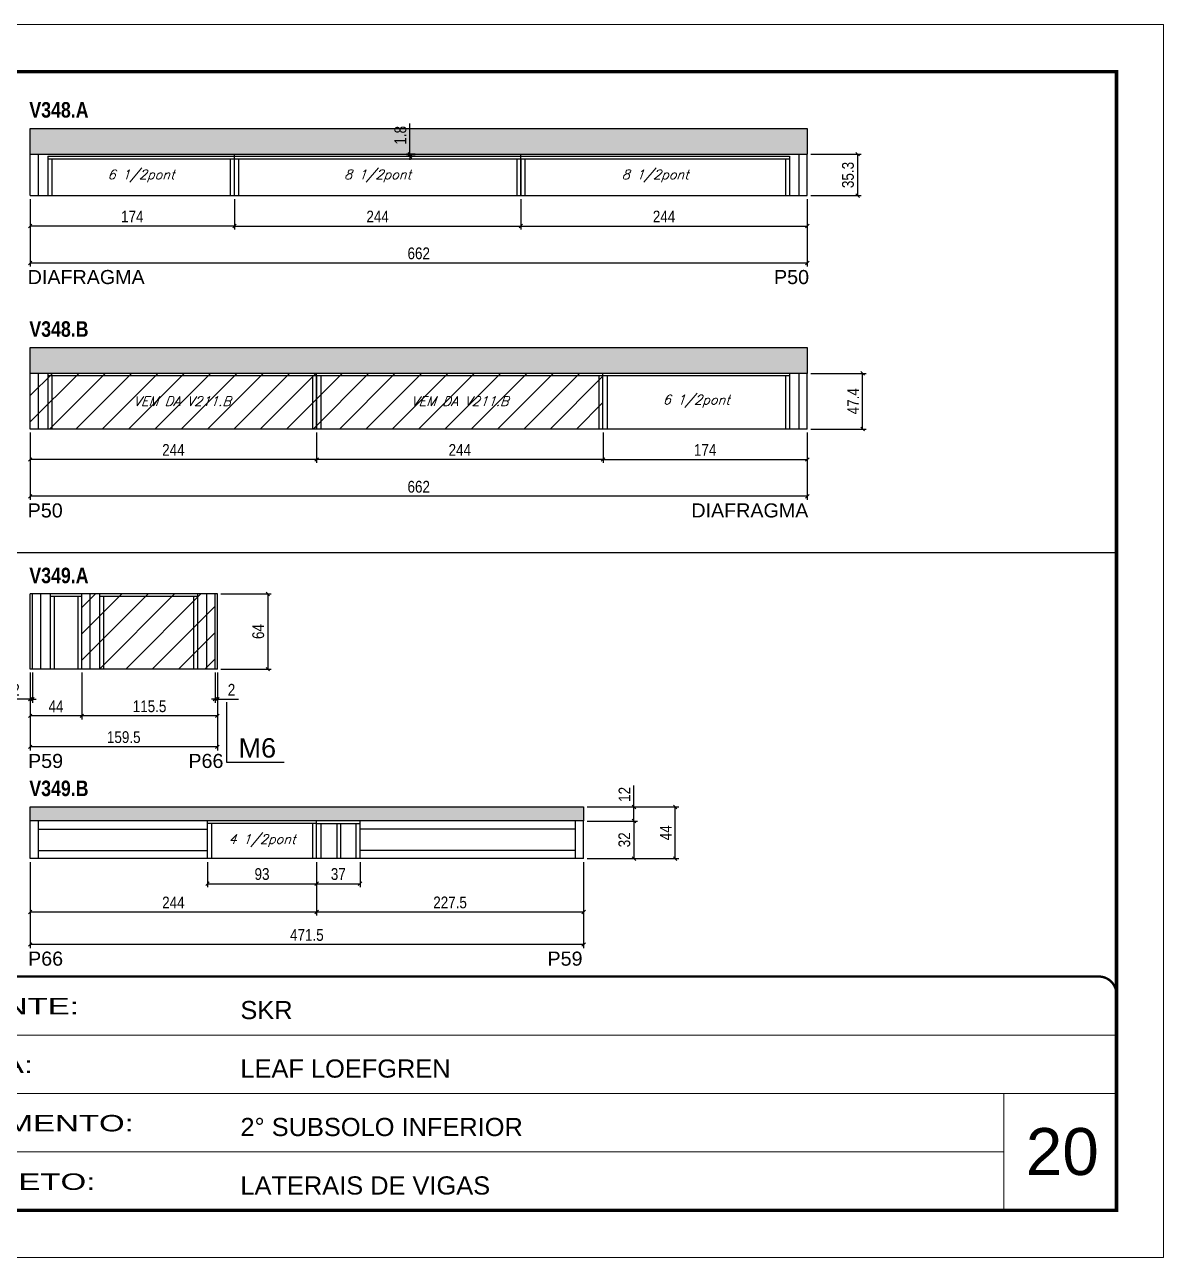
# Model space of a CAD drawing. Extents: x 3309 to 9590, y -2522 to 15424.
# Drawn here: x 8593 to 9563, y 8964 to 10014 of the extents above; entities that cross this region are included whole.
import ezdxf

# ---------------------------------------------------------------- set-up
doc = ezdxf.new("R2010")
doc.units = 0
doc.linetypes.add('CONTINUO', pattern=[0])
doc.linetypes.add('DASHED', pattern=[0.75, 0.5, -0.25])
for name, color, linetype in [('5', 5, 'Continuous'), ('COTA', 241, 'Continuous'), ('NOMENCLATURA', 7, 'Continuous'), ('Painéis', 200, 'Continuous'), ('SARR_2.2x7', 40, 'Continuous'), ('SARR_3.5x7', 81, 'Continuous'), ('texto', 7, 'Continuous')]:
    doc.layers.add(name, color=color, linetype=linetype)
for name, color, linetype, lineweight in [('CARIMBO', 255, 'Continuous', 9), ('Folhas', 255, 'Continuous', 9), ('Hachura', 251, 'Continuous', 9), ('SARRAFO DE PRESSAO', 251, 'DASHED', 9)]:
    doc.layers.add(name, color=color, linetype=linetype, lineweight=lineweight)
doc.styles.add('ARIAL', font='arial.ttf')
doc.styles.add('COTA TECNICA', font='techl___.ttf', dxfattribs={"height": 10})
doc.styles.add('Romans', font='romans.shx')
doc.styles.get("Standard").update_dxf_attribs({"font": 'arial.ttf'})
doc.styles.add('TECNICA', font='techb___.ttf', dxfattribs={"height": 10})
doc.styles.add('Tecnologia', font='')
doc.styles.get('Tecnologia').set_extended_font_data('Forgotten Futurist')
doc.dimstyles.new('PAINEL', dxfattribs={"dimtxt": 10, "dimasz": 3, "dimexe": 3, "dimexo": 3, "dimgap": 3, "dimtad": 1, "dimdec": 1, "dimzin": 12, "dimdsep": 46, "dimtxsty": 'COTA TECNICA', "dimblk1": 'OBLIQUE', "dimblk2": 'OBLIQUE', "dimsah": 1, "dimcen": 0.9, "dimclrd": 4, "dimclre": 4, "dimclrt": 240, "dimadec": 1, "dimazin": 3, "dimtfac": 1, "dimtdec": 1, "dimtmove": 0, "dimatfit": 3, "dimfxl": 1, "dimtolj": 1, "dimtzin": 12, "dimarcsym": 0})

# ---------------------------------------------------------------- blocks, each defined once
blk = doc.blocks.new('9999999999')
at = {"color": 30, "linetype": 'CONTINUO'}
for p, q in [((98564.6, 34379.6), (99584, 34379.6)), ((98564.6, 34329.8), (99488, 34329.8)), ((99584, 34329.8), (99488, 34329.8)), ((99488, 34329.8), (99488, 34230.2)), ((98564.6, 34280), (99488, 34280))]:
    blk.add_line(p, q, dxfattribs=at)
at = {"color": 30, "linetype": 'CONTINUO', "const_width": 2}
blk.add_lwpolyline([(99584, 34230.2), (99584, 34414.4, 0.414214), (99569, 34429.4), (98229, 34429.4, 0.414214), (98214, 34414.4), (98214, 34245.2, 0.414214), (98229, 34230.2), (99584, 34230.2)], format="xyb", dxfattribs=at)
at = {"layer": 'Folhas'}
blk.add_lwpolyline([(98139, 34190.2), (99624, 34190.2), (99624, 35240.2), (98139, 35240.2)], close=True, dxfattribs=at)
at = {"layer": 'Folhas', "color": 30, "const_width": 3}
blk.add_lwpolyline([(98214, 34230.2), (99584, 34230.2), (99584, 35200.2), (98214, 35200.2)], close=True, dxfattribs=at)
at = {"color": 7, "linetype": 'Continuous', "ltscale": 5, "style": 'ARIAL'}
for s, height, p in [('SKR', 15.48, (98837.7, 34393.1)), ('LEAF LOEFGREN', 15.483, (98837.7, 34343.3)), ('2° SUBSOLO INFERIOR', 15.483, (98837.7, 34293.5)), ('LATERAIS DE VIGAS', 15.483, (98837.7, 34243.7))]:
    blk.add_text(s, height=height, dxfattribs=at).set_placement(p)
at = {"layer": 'Folhas', "color": 7, "style": 'Tecnologia', "width": 1.5}
for s, p in [('CLIENTE:', (98573.7, 34397.2)), ('OBRA:', (98573.7, 34347.3)), ('PAVIMENTO:', (98573.7, 34297.5)), ('PROJETO:', (98573.7, 34247.7))]:
    blk.add_text(s, height=14, dxfattribs=at).set_placement(p)
blk = doc.blocks.new('_Oblique')
at = {"color": 0, "linetype": 'ByBlock', "lineweight": -2}
blk.add_line((-0.5, -0.5), (0.5, 0.5), dxfattribs=at)
blk = doc.blocks.new('*D1606')
at = {"layer": 'COTA', "color": 4, "linetype": 'ByBlock', "lineweight": -2, "transparency": 16777216}
for p, q in [((8771.5, 9864.9), (8771.5, 9839)), ((9015.5, 9864.9), (9015.5, 9839)), ((8771.5, 9842), (9015.5, 9842))]:
    blk.add_line(p, q, dxfattribs=at)
at = {"layer": 'Defpoints', "color": 0, "linetype": 'ByBlock', "transparency": 16777216}
for p in [(8771.5, 9867.9), (9015.5, 9867.9), (9015.5, 9842)]:
    blk.add_point(p, dxfattribs=at)
at = {"layer": 'COTA', "color": 4, "linetype": 'ByBlock', "lineweight": -2, "transparency": 16777216, "xscale": 3, "yscale": 3, "zscale": 3, "rotation": 180}
blk.add_blockref('_Oblique', (8771.5, 9842), dxfattribs=at)
at = {"layer": 'COTA', "color": 4, "linetype": 'ByBlock', "lineweight": -2, "transparency": 16777216, "xscale": 3, "yscale": 3, "zscale": 3}
blk.add_blockref('_Oblique', (9015.5, 9842), dxfattribs=at)
at = {"layer": 'COTA', "color": 240, "linetype": 'ByBlock', "transparency": 16777216, "insert": (8893.5, 9850.1), "char_height": 10, "attachment_point": 5, "style": 'COTA TECNICA'}
blk.add_mtext('\\A1;244', dxfattribs=at)
blk = doc.blocks.new('*D1607')
at = {"layer": 'COTA', "color": 4, "linetype": 'ByBlock', "lineweight": -2, "transparency": 16777216}
for p, q in [((9015.5, 9864.9), (9015.5, 9839)), ((9259.5, 9864.9), (9259.5, 9839)), ((9015.5, 9842), (9259.5, 9842))]:
    blk.add_line(p, q, dxfattribs=at)
at = {"layer": 'Defpoints', "color": 0, "linetype": 'ByBlock', "transparency": 16777216}
for p in [(9015.5, 9867.9), (9259.5, 9867.9), (9259.5, 9842)]:
    blk.add_point(p, dxfattribs=at)
at = {"layer": 'COTA', "color": 4, "linetype": 'ByBlock', "lineweight": -2, "transparency": 16777216, "xscale": 3, "yscale": 3, "zscale": 3, "rotation": 180}
blk.add_blockref('_Oblique', (9015.5, 9842), dxfattribs=at)
at = {"layer": 'COTA', "color": 4, "linetype": 'ByBlock', "lineweight": -2, "transparency": 16777216, "xscale": 3, "yscale": 3, "zscale": 3}
blk.add_blockref('_Oblique', (9259.5, 9842), dxfattribs=at)
at = {"layer": 'COTA', "color": 240, "linetype": 'ByBlock', "transparency": 16777216, "insert": (9137.5, 9850.1), "char_height": 10, "attachment_point": 5, "style": 'COTA TECNICA'}
blk.add_mtext('\\A1;244', dxfattribs=at)
blk = doc.blocks.new('*D1608')
at = {"layer": 'COTA', "color": 4, "lineweight": -2, "transparency": 16777216}
for p, q in [((8597.5, 9864.9), (8597.5, 9839)), ((8771.5, 9864.9), (8771.5, 9839)), ((8771.5, 9842), (8597.5, 9842))]:
    blk.add_line(p, q, dxfattribs=at)
at = {"layer": 'Defpoints', "color": 0, "transparency": 16777216}
for p in [(8597.5, 9867.9), (8771.5, 9867.9), (8597.5, 9842)]:
    blk.add_point(p, dxfattribs=at)
at = {"layer": 'COTA', "color": 4, "lineweight": -2, "transparency": 16777216, "xscale": 3, "yscale": 3, "zscale": 3, "rotation": 180}
blk.add_blockref('_Oblique', (8597.5, 9842), dxfattribs=at)
at = {"layer": 'COTA', "color": 4, "lineweight": -2, "transparency": 16777216, "xscale": 3, "yscale": 3, "zscale": 3}
blk.add_blockref('_Oblique', (8771.5, 9842), dxfattribs=at)
at = {"layer": 'COTA', "color": 240, "transparency": 16777216, "insert": (8684.5, 9850.1), "char_height": 10, "attachment_point": 5, "style": 'COTA TECNICA'}
blk.add_mtext('\\A1;174', dxfattribs=at)
blk = doc.blocks.new('*D1609')
at = {"layer": 'COTA', "color": 4, "linetype": 'ByBlock', "lineweight": -2, "transparency": 16777216}
for p, q in [((8841.5, 9666.1), (8841.5, 9640.2)), ((9085.5, 9666.1), (9085.5, 9640.2)), ((9085.5, 9643.2), (8841.5, 9643.2))]:
    blk.add_line(p, q, dxfattribs=at)
at = {"layer": 'Defpoints', "color": 0, "linetype": 'ByBlock', "transparency": 16777216}
for p in [(8841.5, 9669.1), (9085.5, 9669.1), (8841.5, 9643.2)]:
    blk.add_point(p, dxfattribs=at)
at = {"layer": 'COTA', "color": 4, "linetype": 'ByBlock', "lineweight": -2, "transparency": 16777216, "xscale": 3, "yscale": 3, "zscale": 3, "rotation": 180}
blk.add_blockref('_Oblique', (8841.5, 9643.2), dxfattribs=at)
at = {"layer": 'COTA', "color": 4, "linetype": 'ByBlock', "lineweight": -2, "transparency": 16777216, "xscale": 3, "yscale": 3, "zscale": 3}
blk.add_blockref('_Oblique', (9085.5, 9643.2), dxfattribs=at)
at = {"layer": 'COTA', "color": 240, "linetype": 'ByBlock', "transparency": 16777216, "insert": (8963.5, 9651.3), "char_height": 10, "attachment_point": 5, "style": 'COTA TECNICA'}
blk.add_mtext('\\A1;244', dxfattribs=at)
blk = doc.blocks.new('*D1610')
at = {"layer": 'COTA', "color": 4, "linetype": 'ByBlock', "lineweight": -2, "transparency": 16777216}
for p, q in [((8597.5, 9666.1), (8597.5, 9640.2)), ((8841.5, 9666.1), (8841.5, 9640.2)), ((8841.5, 9643.2), (8597.5, 9643.2))]:
    blk.add_line(p, q, dxfattribs=at)
at = {"layer": 'Defpoints', "color": 0, "linetype": 'ByBlock', "transparency": 16777216}
for p in [(8597.5, 9669.1), (8841.5, 9669.1), (8597.5, 9643.2)]:
    blk.add_point(p, dxfattribs=at)
at = {"layer": 'COTA', "color": 4, "linetype": 'ByBlock', "lineweight": -2, "transparency": 16777216, "xscale": 3, "yscale": 3, "zscale": 3, "rotation": 180}
blk.add_blockref('_Oblique', (8597.5, 9643.2), dxfattribs=at)
at = {"layer": 'COTA', "color": 4, "linetype": 'ByBlock', "lineweight": -2, "transparency": 16777216, "xscale": 3, "yscale": 3, "zscale": 3}
blk.add_blockref('_Oblique', (8841.5, 9643.2), dxfattribs=at)
at = {"layer": 'COTA', "color": 240, "linetype": 'ByBlock', "transparency": 16777216, "insert": (8719.5, 9651.3), "char_height": 10, "attachment_point": 5, "style": 'COTA TECNICA'}
blk.add_mtext('\\A1;244', dxfattribs=at)
blk = doc.blocks.new('*D1611')
at = {"layer": 'COTA', "color": 4, "linetype": 'ByBlock', "lineweight": -2, "transparency": 16777216}
for p, q in [((8597.5, 9666.1), (8597.5, 9608.8)), ((9259.5, 9666.1), (9259.5, 9608.8)), ((9259.5, 9611.8), (8597.5, 9611.8))]:
    blk.add_line(p, q, dxfattribs=at)
at = {"layer": 'Defpoints', "color": 0, "linetype": 'ByBlock', "transparency": 16777216}
for p in [(8597.5, 9669.1), (9259.5, 9669.1), (8597.5, 9611.8)]:
    blk.add_point(p, dxfattribs=at)
at = {"layer": 'COTA', "color": 4, "linetype": 'ByBlock', "lineweight": -2, "transparency": 16777216, "xscale": 3, "yscale": 3, "zscale": 3, "rotation": 180}
blk.add_blockref('_Oblique', (8597.5, 9611.8), dxfattribs=at)
at = {"layer": 'COTA', "color": 4, "linetype": 'ByBlock', "lineweight": -2, "transparency": 16777216, "xscale": 3, "yscale": 3, "zscale": 3}
blk.add_blockref('_Oblique', (9259.5, 9611.8), dxfattribs=at)
at = {"layer": 'COTA', "color": 240, "linetype": 'ByBlock', "transparency": 16777216, "insert": (8928.5, 9619.9), "char_height": 10, "attachment_point": 5, "style": 'COTA TECNICA'}
blk.add_mtext('\\A1;662', dxfattribs=at)
blk = doc.blocks.new('*D1612')
at = {"layer": 'COTA', "color": 4, "lineweight": -2, "transparency": 16777216}
for p, q in [((9085.5, 9666.1), (9085.5, 9640.2)), ((9259.5, 9666.1), (9259.5, 9640.2)), ((9085.5, 9643.2), (9259.5, 9643.2))]:
    blk.add_line(p, q, dxfattribs=at)
at = {"layer": 'Defpoints', "color": 0, "transparency": 16777216}
for p in [(9085.5, 9669.1), (9259.5, 9669.1), (9259.5, 9643.2)]:
    blk.add_point(p, dxfattribs=at)
at = {"layer": 'COTA', "color": 4, "lineweight": -2, "transparency": 16777216, "xscale": 3, "yscale": 3, "zscale": 3, "rotation": 180}
blk.add_blockref('_Oblique', (9085.5, 9643.2), dxfattribs=at)
at = {"layer": 'COTA', "color": 4, "lineweight": -2, "transparency": 16777216, "xscale": 3, "yscale": 3, "zscale": 3}
blk.add_blockref('_Oblique', (9259.5, 9643.2), dxfattribs=at)
at = {"layer": 'COTA', "color": 240, "transparency": 16777216, "insert": (9172.5, 9651.3), "char_height": 10, "attachment_point": 5, "style": 'COTA TECNICA'}
blk.add_mtext('\\A1;174', dxfattribs=at)
blk = doc.blocks.new('*D1613')
at = {"layer": 'COTA', "color": 4, "lineweight": -2, "transparency": 16777216}
for p, q in [((9262.5, 9716.5), (9309.7, 9716.5)), ((9306.7, 9669.1), (9306.7, 9716.5)), ((9262.5, 9669.1), (9309.7, 9669.1))]:
    blk.add_line(p, q, dxfattribs=at)
at = {"layer": 'Defpoints', "color": 0, "transparency": 16777216}
for p in [(9259.5, 9716.5), (9306.7, 9716.5), (9259.5, 9669.1)]:
    blk.add_point(p, dxfattribs=at)
at = {"layer": 'COTA', "color": 4, "lineweight": -2, "transparency": 16777216, "xscale": 3, "yscale": 3, "zscale": 3}
for p, rotation in [((9306.7, 9716.5), 90), ((9306.7, 9669.1), 270)]:
    blk.add_blockref('_Oblique', p, dxfattribs=dict(at, rotation=rotation))
at = {"layer": 'COTA', "color": 240, "transparency": 16777216, "insert": (9298.6, 9692.8), "char_height": 10, "attachment_point": 5, "rotation": 90, "style": 'COTA TECNICA'}
blk.add_mtext('\\A1;47.4', dxfattribs=at)
blk = doc.blocks.new('*D1614')
at = {"layer": 'COTA', "color": 4, "lineweight": -2, "transparency": 16777216}
for p, q in [((8921, 9903.2), (8921, 9929.5)), ((8925.5, 9903.2), (8918, 9903.2)), ((8921, 9901.4), (8921, 9903.2)), ((8925.5, 9901.4), (8918, 9901.4)), ((8921, 9901.4), (8921, 9898.4))]:
    blk.add_line(p, q, dxfattribs=at)
at = {"layer": 'Defpoints', "color": 0, "transparency": 16777216}
for p in [(8921, 9903.2), (8928.5, 9903.2), (8928.5, 9901.4)]:
    blk.add_point(p, dxfattribs=at)
at = {"layer": 'COTA', "color": 4, "lineweight": -2, "transparency": 16777216, "xscale": 3, "yscale": 3, "zscale": 3}
for p, rotation in [((8921, 9903.2), 270), ((8921, 9901.4), 90)]:
    blk.add_blockref('_Oblique', p, dxfattribs=dict(at, rotation=rotation))
at = {"layer": 'COTA', "color": 240, "transparency": 16777216, "insert": (8912.9, 9919.3), "char_height": 10, "attachment_point": 5, "rotation": 90, "style": 'COTA TECNICA'}
blk.add_mtext('\\A1;1.8', dxfattribs=at)
blk = doc.blocks.new('*D1615')
at = {"layer": 'COTA', "color": 4, "lineweight": -2, "transparency": 16777216}
for p, q in [((8597.5, 9864.9), (8597.5, 9807.6)), ((9259.5, 9864.9), (9259.5, 9807.6)), ((8597.5, 9810.6), (9259.5, 9810.6))]:
    blk.add_line(p, q, dxfattribs=at)
at = {"layer": 'Defpoints', "color": 0, "transparency": 16777216}
for p in [(8597.5, 9867.9), (9259.5, 9867.9), (9259.5, 9810.6)]:
    blk.add_point(p, dxfattribs=at)
at = {"layer": 'COTA', "color": 4, "lineweight": -2, "transparency": 16777216, "xscale": 3, "yscale": 3, "zscale": 3, "rotation": 180}
blk.add_blockref('_Oblique', (8597.5, 9810.6), dxfattribs=at)
at = {"layer": 'COTA', "color": 4, "lineweight": -2, "transparency": 16777216, "xscale": 3, "yscale": 3, "zscale": 3}
blk.add_blockref('_Oblique', (9259.5, 9810.6), dxfattribs=at)
at = {"layer": 'COTA', "color": 240, "transparency": 16777216, "insert": (8928.5, 9818.7), "char_height": 10, "attachment_point": 5, "style": 'COTA TECNICA'}
blk.add_mtext('\\A1;662', dxfattribs=at)
blk = doc.blocks.new('*D1616')
at = {"layer": 'COTA', "color": 4, "lineweight": -2, "transparency": 16777216}
for p, q in [((9262.5, 9903.2), (9305.4, 9903.2)), ((9302.4, 9903.2), (9302.4, 9867.9)), ((9262.5, 9867.9), (9305.4, 9867.9))]:
    blk.add_line(p, q, dxfattribs=at)
at = {"layer": 'Defpoints', "color": 0, "transparency": 16777216}
for p in [(9259.5, 9903.2), (9259.5, 9867.9), (9302.4, 9867.9)]:
    blk.add_point(p, dxfattribs=at)
at = {"layer": 'COTA', "color": 4, "lineweight": -2, "transparency": 16777216, "xscale": 3, "yscale": 3, "zscale": 3}
for p, rotation in [((9302.4, 9903.2), 90), ((9302.4, 9867.9), 270)]:
    blk.add_blockref('_Oblique', p, dxfattribs=dict(at, rotation=rotation))
at = {"layer": 'COTA', "color": 240, "transparency": 16777216, "insert": (9294.2, 9885.5), "char_height": 10, "attachment_point": 5, "rotation": 90, "style": 'COTA TECNICA'}
blk.add_mtext('\\A1;35.3', dxfattribs=at)
blk = doc.blocks.new('*D1624')
at = {"layer": 'COTA', "color": 4, "linetype": 'ByBlock', "lineweight": -2, "transparency": 16777216}
for p, q in [((8641.5, 9461.6), (8641.5, 9421.8)), ((8757, 9461.6), (8757, 9421.8)), ((8757, 9424.8), (8641.5, 9424.8))]:
    blk.add_line(p, q, dxfattribs=at)
at = {"layer": 'Defpoints', "color": 0, "linetype": 'ByBlock', "transparency": 16777216}
for p in [(8641.5, 9464.6), (8757, 9464.6), (8641.5, 9424.8)]:
    blk.add_point(p, dxfattribs=at)
at = {"layer": 'COTA', "color": 4, "linetype": 'ByBlock', "lineweight": -2, "transparency": 16777216, "xscale": 3, "yscale": 3, "zscale": 3, "rotation": 180}
blk.add_blockref('_Oblique', (8641.5, 9424.8), dxfattribs=at)
at = {"layer": 'COTA', "color": 4, "linetype": 'ByBlock', "lineweight": -2, "transparency": 16777216, "xscale": 3, "yscale": 3, "zscale": 3}
blk.add_blockref('_Oblique', (8757, 9424.8), dxfattribs=at)
at = {"layer": 'COTA', "color": 240, "linetype": 'ByBlock', "transparency": 16777216, "insert": (8699.2, 9432.9), "char_height": 10, "attachment_point": 5, "style": 'COTA TECNICA'}
blk.add_mtext('\\A1;115.5', dxfattribs=at)
blk = doc.blocks.new('*D1625')
at = {"layer": 'COTA', "color": 4, "lineweight": -2, "transparency": 16777216}
for p, q in [((8760, 9528.6), (8802.9, 9528.6)), ((8799.9, 9528.6), (8799.9, 9464.6)), ((8760, 9464.6), (8802.9, 9464.6))]:
    blk.add_line(p, q, dxfattribs=at)
at = {"layer": 'Defpoints', "color": 0, "transparency": 16777216}
for p in [(8757, 9528.6), (8757, 9464.6), (8799.9, 9464.6)]:
    blk.add_point(p, dxfattribs=at)
at = {"layer": 'COTA', "color": 4, "lineweight": -2, "transparency": 16777216, "xscale": 3, "yscale": 3, "zscale": 3}
for p, rotation in [((8799.9, 9528.6), 90), ((8799.9, 9464.6), 270)]:
    blk.add_blockref('_Oblique', p, dxfattribs=dict(at, rotation=rotation))
at = {"layer": 'COTA', "color": 240, "transparency": 16777216, "insert": (8791.8, 9496.6), "char_height": 10, "attachment_point": 5, "rotation": 90, "style": 'COTA TECNICA'}
blk.add_mtext('\\A1;64', dxfattribs=at)
blk = doc.blocks.new('*D1622')
at = {"layer": 'COTA', "color": 4, "linetype": 'ByBlock', "lineweight": -2, "transparency": 16777216}
for p, q in [((8841.5, 9300.2), (8841.5, 9254.7)), ((9069, 9300.2), (9069, 9254.7)), ((9069, 9257.7), (8841.5, 9257.7))]:
    blk.add_line(p, q, dxfattribs=at)
at = {"layer": 'Defpoints', "color": 0, "linetype": 'ByBlock', "transparency": 16777216}
for p in [(8841.5, 9303.2), (9069, 9303.2), (8841.5, 9257.7)]:
    blk.add_point(p, dxfattribs=at)
at = {"layer": 'COTA', "color": 4, "linetype": 'ByBlock', "lineweight": -2, "transparency": 16777216, "xscale": 3, "yscale": 3, "zscale": 3, "rotation": 180}
blk.add_blockref('_Oblique', (8841.5, 9257.7), dxfattribs=at)
at = {"layer": 'COTA', "color": 4, "linetype": 'ByBlock', "lineweight": -2, "transparency": 16777216, "xscale": 3, "yscale": 3, "zscale": 3}
blk.add_blockref('_Oblique', (9069, 9257.7), dxfattribs=at)
at = {"layer": 'COTA', "color": 240, "linetype": 'ByBlock', "transparency": 16777216, "insert": (8955.2, 9265.8), "char_height": 10, "attachment_point": 5, "style": 'COTA TECNICA'}
blk.add_mtext('\\A1;227.5', dxfattribs=at)
blk = doc.blocks.new('*D1623')
at = {"layer": 'COTA', "color": 4, "linetype": 'ByBlock', "lineweight": -2, "transparency": 16777216}
for p, q in [((8597.5, 9300.2), (8597.5, 9254.7)), ((8841.5, 9300.2), (8841.5, 9254.7)), ((8841.5, 9257.7), (8597.5, 9257.7))]:
    blk.add_line(p, q, dxfattribs=at)
at = {"layer": 'Defpoints', "color": 0, "linetype": 'ByBlock', "transparency": 16777216}
for p in [(8597.5, 9303.2), (8841.5, 9303.2), (8597.5, 9257.7)]:
    blk.add_point(p, dxfattribs=at)
at = {"layer": 'COTA', "color": 4, "linetype": 'ByBlock', "lineweight": -2, "transparency": 16777216, "xscale": 3, "yscale": 3, "zscale": 3, "rotation": 180}
blk.add_blockref('_Oblique', (8597.5, 9257.7), dxfattribs=at)
at = {"layer": 'COTA', "color": 4, "linetype": 'ByBlock', "lineweight": -2, "transparency": 16777216, "xscale": 3, "yscale": 3, "zscale": 3}
blk.add_blockref('_Oblique', (8841.5, 9257.7), dxfattribs=at)
at = {"layer": 'COTA', "color": 240, "linetype": 'ByBlock', "transparency": 16777216, "insert": (8719.5, 9265.8), "char_height": 10, "attachment_point": 5, "style": 'COTA TECNICA'}
blk.add_mtext('\\A1;244', dxfattribs=at)
blk = doc.blocks.new('*D1626')
at = {"layer": 'COTA', "color": 4, "linetype": 'ByBlock', "lineweight": -2, "transparency": 16777216}
for p, q in [((8597.5, 9300.2), (8597.5, 9227)), ((9069, 9300.2), (9069, 9227)), ((9069, 9230), (8597.5, 9230))]:
    blk.add_line(p, q, dxfattribs=at)
at = {"layer": 'Defpoints', "color": 0, "linetype": 'ByBlock', "transparency": 16777216}
for p in [(8597.5, 9303.2), (9069, 9303.2), (8597.5, 9230)]:
    blk.add_point(p, dxfattribs=at)
at = {"layer": 'COTA', "color": 4, "linetype": 'ByBlock', "lineweight": -2, "transparency": 16777216, "xscale": 3, "yscale": 3, "zscale": 3, "rotation": 180}
blk.add_blockref('_Oblique', (8597.5, 9230), dxfattribs=at)
at = {"layer": 'COTA', "color": 4, "linetype": 'ByBlock', "lineweight": -2, "transparency": 16777216, "xscale": 3, "yscale": 3, "zscale": 3}
blk.add_blockref('_Oblique', (9069, 9230), dxfattribs=at)
at = {"layer": 'COTA', "color": 240, "linetype": 'ByBlock', "transparency": 16777216, "insert": (8833.2, 9238.1), "char_height": 10, "attachment_point": 5, "style": 'COTA TECNICA'}
blk.add_mtext('\\A1;471.5', dxfattribs=at)
blk = doc.blocks.new('*D1627')
at = {"layer": 'COTA', "color": 4, "lineweight": -2, "transparency": 16777216}
for p, q in [((9072, 9335.2), (9114.9, 9335.2)), ((9111.9, 9335.2), (9111.9, 9303.2)), ((9072, 9303.2), (9114.9, 9303.2))]:
    blk.add_line(p, q, dxfattribs=at)
at = {"layer": 'Defpoints', "color": 0, "transparency": 16777216}
for p in [(9069, 9335.2), (9069, 9303.2), (9111.9, 9303.2)]:
    blk.add_point(p, dxfattribs=at)
at = {"layer": 'COTA', "color": 4, "lineweight": -2, "transparency": 16777216, "xscale": 3, "yscale": 3, "zscale": 3}
for p, rotation in [((9111.9, 9335.2), 90), ((9111.9, 9303.2), 270)]:
    blk.add_blockref('_Oblique', p, dxfattribs=dict(at, rotation=rotation))
at = {"layer": 'COTA', "color": 240, "transparency": 16777216, "insert": (9103.7, 9319.2), "char_height": 10, "attachment_point": 5, "rotation": 90, "style": 'COTA TECNICA'}
blk.add_mtext('\\A1;32', dxfattribs=at)
blk = doc.blocks.new('*D1628')
at = {"layer": 'COTA', "color": 4, "lineweight": -2, "transparency": 16777216}
for p, q in [((9111.9, 9347.2), (9111.9, 9365.6)), ((9072, 9347.2), (9114.9, 9347.2)), ((9111.9, 9335.2), (9111.9, 9347.2)), ((9072, 9335.2), (9114.9, 9335.2))]:
    blk.add_line(p, q, dxfattribs=at)
at = {"layer": 'Defpoints', "color": 0, "transparency": 16777216}
for p in [(9069, 9347.2), (9111.9, 9347.2), (9069, 9335.2)]:
    blk.add_point(p, dxfattribs=at)
at = {"layer": 'COTA', "color": 4, "lineweight": -2, "transparency": 16777216, "xscale": 3, "yscale": 3, "zscale": 3}
for p, rotation in [((9111.9, 9347.2), 90), ((9111.9, 9335.2), 270)]:
    blk.add_blockref('_Oblique', p, dxfattribs=dict(at, rotation=rotation))
at = {"layer": 'COTA', "color": 240, "transparency": 16777216, "insert": (9103.8, 9357.9), "char_height": 10, "attachment_point": 5, "rotation": 90, "style": 'COTA TECNICA'}
blk.add_mtext('\\A1;12', dxfattribs=at)
blk = doc.blocks.new('*D1629')
at = {"layer": 'COTA', "color": 4, "lineweight": -2, "transparency": 16777216}
for p, q in [((9072, 9347.2), (9150, 9347.2)), ((9147, 9303.2), (9147, 9347.2)), ((9072, 9303.2), (9150, 9303.2))]:
    blk.add_line(p, q, dxfattribs=at)
at = {"layer": 'Defpoints', "color": 0, "transparency": 16777216}
for p in [(9069, 9347.2), (9147, 9347.2), (9069, 9303.2)]:
    blk.add_point(p, dxfattribs=at)
at = {"layer": 'COTA', "color": 4, "lineweight": -2, "transparency": 16777216, "xscale": 3, "yscale": 3, "zscale": 3}
for p, rotation in [((9147, 9347.2), 90), ((9147, 9303.2), 270)]:
    blk.add_blockref('_Oblique', p, dxfattribs=dict(at, rotation=rotation))
at = {"layer": 'COTA', "color": 240, "transparency": 16777216, "insert": (9139, 9325.2), "char_height": 10, "attachment_point": 5, "rotation": 90, "style": 'COTA TECNICA'}
blk.add_mtext('\\A1;44', dxfattribs=at)
blk = doc.blocks.new('*D1630')
at = {"layer": 'COTA', "color": 4, "lineweight": -2, "transparency": 16777216}
for p, q in [((8755, 9461.6), (8755, 9436)), ((8757, 9461.6), (8757, 9436)), ((8755, 9439), (8752, 9439)), ((8755, 9439), (8757, 9439)), ((8757, 9439), (8775.1, 9439))]:
    blk.add_line(p, q, dxfattribs=at)
at = {"layer": 'Defpoints', "color": 0, "transparency": 16777216}
for p in [(8755, 9464.6), (8757, 9464.6), (8757, 9439)]:
    blk.add_point(p, dxfattribs=at)
at = {"layer": 'COTA', "color": 4, "lineweight": -2, "transparency": 16777216, "xscale": 3, "yscale": 3, "zscale": 3}
blk.add_blockref('_Oblique', (8755, 9439), dxfattribs=at)
at = {"layer": 'COTA', "color": 4, "lineweight": -2, "transparency": 16777216, "xscale": 3, "yscale": 3, "zscale": 3, "rotation": 180}
blk.add_blockref('_Oblique', (8757, 9439), dxfattribs=at)
at = {"layer": 'COTA', "color": 240, "transparency": 16777216, "insert": (8769, 9447), "char_height": 10, "attachment_point": 5, "style": 'COTA TECNICA'}
blk.add_mtext('\\A1;2', dxfattribs=at)
blk = doc.blocks.new('*D1631')
at = {"layer": 'COTA', "color": 4, "lineweight": -2, "transparency": 16777216}
for p, q in [((8748.5, 9300.2), (8748.5, 9278.8)), ((8841.5, 9300.2), (8841.5, 9278.8)), ((8748.5, 9281.8), (8841.5, 9281.8))]:
    blk.add_line(p, q, dxfattribs=at)
at = {"layer": 'Defpoints', "color": 0, "transparency": 16777216}
for p in [(8748.5, 9303.2), (8841.5, 9303.2), (8841.5, 9281.8)]:
    blk.add_point(p, dxfattribs=at)
at = {"layer": 'COTA', "color": 4, "lineweight": -2, "transparency": 16777216, "xscale": 3, "yscale": 3, "zscale": 3, "rotation": 180}
blk.add_blockref('_Oblique', (8748.5, 9281.8), dxfattribs=at)
at = {"layer": 'COTA', "color": 4, "lineweight": -2, "transparency": 16777216, "xscale": 3, "yscale": 3, "zscale": 3}
blk.add_blockref('_Oblique', (8841.5, 9281.8), dxfattribs=at)
at = {"layer": 'COTA', "color": 240, "transparency": 16777216, "insert": (8795, 9290), "char_height": 10, "attachment_point": 5, "style": 'COTA TECNICA'}
blk.add_mtext('\\A1;93', dxfattribs=at)
blk = doc.blocks.new('*D1632')
at = {"layer": 'COTA', "color": 4, "lineweight": -2, "transparency": 16777216}
for p, q in [((8841.5, 9300.2), (8841.5, 9278.8)), ((8878.5, 9300.2), (8878.5, 9278.8)), ((8841.5, 9281.8), (8878.5, 9281.8))]:
    blk.add_line(p, q, dxfattribs=at)
at = {"layer": 'Defpoints', "color": 0, "transparency": 16777216}
for p in [(8841.5, 9303.2), (8878.5, 9303.2), (8878.5, 9281.8)]:
    blk.add_point(p, dxfattribs=at)
at = {"layer": 'COTA', "color": 4, "lineweight": -2, "transparency": 16777216, "xscale": 3, "yscale": 3, "zscale": 3, "rotation": 180}
blk.add_blockref('_Oblique', (8841.5, 9281.8), dxfattribs=at)
at = {"layer": 'COTA', "color": 4, "lineweight": -2, "transparency": 16777216, "xscale": 3, "yscale": 3, "zscale": 3}
blk.add_blockref('_Oblique', (8878.5, 9281.8), dxfattribs=at)
at = {"layer": 'COTA', "color": 240, "transparency": 16777216, "insert": (8860, 9290), "char_height": 10, "attachment_point": 5, "style": 'COTA TECNICA'}
blk.add_mtext('\\A1;37', dxfattribs=at)
blk = doc.blocks.new('*D1633')
at = {"layer": 'COTA', "color": 4, "lineweight": -2, "transparency": 16777216}
for p, q in [((8597.5, 9461.6), (8597.5, 9421.8)), ((8641.5, 9461.6), (8641.5, 9421.8)), ((8641.5, 9424.8), (8597.5, 9424.8))]:
    blk.add_line(p, q, dxfattribs=at)
at = {"layer": 'Defpoints', "color": 0, "transparency": 16777216}
for p in [(8597.5, 9464.6), (8641.5, 9464.6), (8597.5, 9424.8)]:
    blk.add_point(p, dxfattribs=at)
at = {"layer": 'COTA', "color": 4, "lineweight": -2, "transparency": 16777216, "xscale": 3, "yscale": 3, "zscale": 3, "rotation": 180}
blk.add_blockref('_Oblique', (8597.5, 9424.8), dxfattribs=at)
at = {"layer": 'COTA', "color": 4, "lineweight": -2, "transparency": 16777216, "xscale": 3, "yscale": 3, "zscale": 3}
blk.add_blockref('_Oblique', (8641.5, 9424.8), dxfattribs=at)
at = {"layer": 'COTA', "color": 240, "transparency": 16777216, "insert": (8619.5, 9432.9), "char_height": 10, "attachment_point": 5, "style": 'COTA TECNICA'}
blk.add_mtext('\\A1;44', dxfattribs=at)
blk = doc.blocks.new('*D1634')
at = {"layer": 'COTA', "color": 4, "lineweight": -2, "transparency": 16777216}
for p, q in [((8597.5, 9461.6), (8597.5, 9436)), ((8599.5, 9461.6), (8599.5, 9436)), ((8597.5, 9439), (8579.4, 9439)), ((8599.5, 9439), (8597.5, 9439)), ((8599.5, 9439), (8602.5, 9439))]:
    blk.add_line(p, q, dxfattribs=at)
at = {"layer": 'Defpoints', "color": 0, "transparency": 16777216}
for p in [(8597.5, 9464.6), (8599.5, 9464.6), (8597.5, 9439)]:
    blk.add_point(p, dxfattribs=at)
at = {"layer": 'COTA', "color": 4, "lineweight": -2, "transparency": 16777216, "xscale": 3, "yscale": 3, "zscale": 3}
blk.add_blockref('_Oblique', (8597.5, 9439), dxfattribs=at)
at = {"layer": 'COTA', "color": 4, "lineweight": -2, "transparency": 16777216, "xscale": 3, "yscale": 3, "zscale": 3, "rotation": 180}
blk.add_blockref('_Oblique', (8599.5, 9439), dxfattribs=at)
at = {"layer": 'COTA', "color": 240, "transparency": 16777216, "insert": (8585.4, 9447), "char_height": 10, "attachment_point": 5, "style": 'COTA TECNICA'}
blk.add_mtext('\\A1;2', dxfattribs=at)
blk = doc.blocks.new('*D1799')
at = {"layer": 'COTA', "color": 4, "lineweight": -2, "transparency": 16777216}
for p, q in [((8597.5, 9461.6), (8597.5, 9395.4)), ((8757, 9461.6), (8757, 9395.4)), ((8757, 9398.4), (8597.5, 9398.4))]:
    blk.add_line(p, q, dxfattribs=at)
at = {"layer": 'Defpoints', "color": 0, "transparency": 16777216}
for p in [(8597.5, 9464.6), (8757, 9464.6), (8597.5, 9398.4)]:
    blk.add_point(p, dxfattribs=at)
at = {"layer": 'COTA', "color": 4, "lineweight": -2, "transparency": 16777216, "xscale": 3, "yscale": 3, "zscale": 3, "rotation": 180}
blk.add_blockref('_Oblique', (8597.5, 9398.4), dxfattribs=at)
at = {"layer": 'COTA', "color": 4, "lineweight": -2, "transparency": 16777216, "xscale": 3, "yscale": 3, "zscale": 3}
blk.add_blockref('_Oblique', (8757, 9398.4), dxfattribs=at)
at = {"layer": 'COTA', "color": 240, "transparency": 16777216, "insert": (8677.2, 9406.6), "char_height": 10, "attachment_point": 5, "style": 'COTA TECNICA'}
blk.add_mtext('\\A1;159.5', dxfattribs=at)

msp = doc.modelspace()

# ---------------------------------------------------------------- hatches: boundary and pattern name
at = {"layer": 'COTA'}
h = msp.add_hatch(dxfattribs=at)
h.set_pattern_fill('AR-CONC', color=256, scale=0.03)
h.paths.add_polyline_path([(9259.49, 9903.2), (9259.49, 9925.2), (8597.49, 9925.2), (8597.49, 9903.2)])
h = msp.add_hatch(dxfattribs=at)
h.set_pattern_fill('AR-CONC', color=256, scale=0.03)
h.set_pattern_definition([(50, (0, -186.6887), (5.46554, -0.4781726), [0.5715, -6.2865]), (355, (0, -186.689), (-1.0573026, 5.7317054), [0.4572, -5.0292175]), (100.451445, (0.4555, -186.7286), (4.4082374, 5.2535326), [0.4857003, -5.3427073]), (46.1842, (0, -185.165), (8.1323712, -1.26127), [0.85725, -9.42975]), (96.63556, (0.678, -185.27), (7.122124, 7.4227837), [0.7285507, -8.014068]), (351.18415, (0, -185.165), (7.122124, 7.4227837), [0.685799, -7.543792]), (21, (0.762, -185.5457), (4.5484317, -3.067956), [0.5715, -6.2865]), (326, (0.762, -185.546), (1.8540609, 5.525639), [0.4572, -5.0292]), (71.451445, (1.141, -185.8014), (6.4024926, 2.457683), [0.4857003, -5.3426981]), (37.5, (0, -186.6887), (0.0926581, 2.53665117), [0, -4.96824, 0, -5.1054, 0, -5.04825]), (7.5, (0, -186.6887), (2.0045899, 3.00541724), [0, -2.91084, 0, -4.85394, 0, -1.92405]), (327.5, (-1.6993, -186.6887), (4.06771786, -0.17186232), [0, -1.905, 0, -5.9436, 0, -7.8867]), (317.5, (-2.4613, -186.6887), (4.4438754, 0.7627947), [0, -2.4765, 0, -3.94716, 0, -5.6007])])
h.paths.add_polyline_path([(9259.49, 9716.51), (9259.49, 9738.51), (8597.49, 9738.51), (8597.49, 9716.51)])
h = msp.add_hatch(dxfattribs=at)
h.set_pattern_fill('AR-CONC', color=256, scale=0.03)
h.set_pattern_definition([(50, (3212.2267, -1167.623), (5.46554, -0.4781726), [0.5715, -6.2865]), (355, (3212.227, -1167.623), (-1.0573026, 5.7317054), [0.4572, -5.0292175]), (100.451445, (3212.682, -1167.663), (4.4082374, 5.2535326), [0.4857003, -5.3427073]), (46.1842, (3212.227, -1166.099), (8.1323712, -1.26127), [0.85725, -9.42975]), (96.63556, (3212.9044, -1166.204), (7.122124, 7.4227837), [0.7285507, -8.014068]), (351.18415, (3212.227, -1166.099), (7.122124, 7.422784), [0.685799, -7.543792]), (21, (3212.9887, -1166.48), (4.5484317, -3.067956), [0.5715, -6.2865]), (326, (3212.989, -1166.48), (1.8540609, 5.525639), [0.4572, -5.0292]), (71.451445, (3213.368, -1166.7357), (6.4024926, 2.457683), [0.4857003, -5.3426981]), (37.5, (3212.2267, -1167.623), (0.0926581, 2.53665117), [0, -4.96824, 0, -5.1054, 0, -5.04825]), (7.5, (3212.2267, -1167.623), (2.0045899, 3.00541724), [0, -2.91084, 0, -4.85394, 0, -1.92405]), (327.5, (3210.5275, -1167.623), (4.06771786, -0.17186232), [0, -1.905, 0, -5.9436, 0, -7.8867]), (317.5, (3209.7655, -1167.623), (4.4438754, 0.7627947), [0, -2.4765, 0, -3.94716, 0, -5.6007])])
h.paths.add_polyline_path([(9068.99, 9347.25), (8597.49, 9347.25), (8597.49, 9335.25), (9068.99, 9335.25)])
at = {"layer": 'Hachura', "linetype": 'ByBlock'}
h = msp.add_hatch(dxfattribs=at)
h.set_pattern_fill('ANSI31', color=256, scale=5)
h.paths.add_polyline_path([(8841.49, 9716.51), (8597.49, 9716.51), (8597.49, 9669.11), (8841.49, 9669.11)])
h.paths.add_polyline_path([(9085.49, 9716.51), (8841.49, 9716.51), (8841.49, 9669.11), (9085.49, 9669.11)])
h = msp.add_hatch(dxfattribs=at)
h.set_pattern_fill('ANSI31', color=256, scale=5)
h.paths.add_polyline_path([(8754.99, 9528.64), (8641.49, 9528.64), (8641.49, 9464.64), (8754.99, 9464.64)])

# ---------------------------------------------------------------- linework, layer by layer
at = {"layer": 'COTA'}
for p, q in [((8597.49, 9903.2), (8597.49, 9925.2)), ((8597.49, 9925.2), (9259.49, 9925.2)), ((9259.49, 9925.2), (9259.49, 9903.2)), ((8612.49, 9901.4), (9244.49, 9901.4)), ((9015.49, 9867.9), (9015.49, 9867.9)), ((8597.49, 9716.51), (8597.49, 9738.51)), ((8597.49, 9738.51), (9259.49, 9738.51)), ((9259.49, 9738.51), (9259.49, 9716.51)), ((8841.49, 9669.11), (8841.49, 9669.11)), ((8152.87, 9564.03), (9522.87, 9564.03)), ((8597.49, 9335.25), (8597.49, 9347.25)), ((8597.49, 9347.25), (9068.99, 9347.25)), ((9068.99, 9347.25), (9068.99, 9335.25))]:
    msp.add_line(p, q, dxfattribs=at)
at = {"layer": 'NOMENCLATURA', "linetype": 'Continuous'}
for p, q in [((8764.9, 9385.06), (8764.9, 9436.49)), ((8813.83, 9385.06), (8764.9, 9385.06))]:
    msp.add_line(p, q, dxfattribs=at)
at = {"layer": 'Painéis', "linetype": 'ByBlock'}
for p, q in [((8597.49, 9903.2), (9259.49, 9903.2)), ((8597.49, 9867.9), (8597.49, 9903.2)), ((8771.49, 9867.9), (8771.49, 9903.2)), ((9015.49, 9867.9), (9015.49, 9903.2)), ((9259.49, 9867.9), (9259.49, 9903.2)), ((8597.49, 9867.9), (9259.49, 9867.9)), ((9259.49, 9716.51), (8597.49, 9716.51)), ((8597.49, 9669.11), (8597.49, 9716.51)), ((8841.49, 9669.11), (8841.49, 9716.51)), ((9085.49, 9669.11), (9085.49, 9716.51)), ((9259.49, 9669.11), (9259.49, 9716.51)), ((9259.49, 9669.11), (8597.49, 9669.11)), ((8756.99, 9528.64), (8597.49, 9528.64)), ((8597.49, 9464.64), (8597.49, 9528.64)), ((8599.49, 9464.64), (8599.49, 9528.64)), ((8641.49, 9464.64), (8641.49, 9528.64)), ((8754.99, 9464.64), (8754.99, 9528.64)), ((8756.99, 9464.64), (8756.99, 9528.64)), ((8756.99, 9464.64), (8597.49, 9464.64)), ((9068.99, 9335.25), (8597.49, 9335.25)), ((8597.49, 9303.25), (8597.49, 9335.25)), ((8841.49, 9303.25), (8841.49, 9335.25)), ((9068.99, 9303.25), (9068.99, 9335.25)), ((9068.99, 9303.25), (8597.49, 9303.25))]:
    msp.add_line(p, q, dxfattribs=at)
at = {"layer": 'SARR_2.2x7', "linetype": 'Continuous'}
for p, q in [((8604.49, 9867.9), (8604.49, 9903.2)), ((9252.49, 9867.9), (9252.49, 9903.2)), ((8612.49, 9899.2), (8771.49, 9899.2)), ((8771.49, 9899.2), (9015.49, 9899.2)), ((9015.49, 9899.2), (9244.49, 9899.2)), ((8604.49, 9669.11), (8604.49, 9716.51)), ((8841.49, 9714.31), (8612.49, 9714.31)), ((9085.49, 9714.31), (8841.49, 9714.31)), ((9244.49, 9714.31), (9085.49, 9714.31)), ((9252.49, 9669.11), (9252.49, 9716.51)), ((8606.49, 9464.64), (8606.49, 9528.64)), ((8641.49, 9526.44), (8614.49, 9526.44)), ((8648.49, 9464.64), (8648.49, 9528.64)), ((8739.99, 9526.44), (8656.49, 9526.44)), ((8747.99, 9464.64), (8747.99, 9528.64)), ((8604.49, 9303.25), (8604.49, 9335.25)), ((9061.99, 9303.25), (9061.99, 9335.25)), ((8604.49, 9328.25), (8748.49, 9328.25)), ((8841.49, 9333.05), (8748.49, 9333.05)), ((8841.49, 9333.05), (8878.49, 9333.05)), ((9061.99, 9328.25), (8878.49, 9328.25)), ((8604.49, 9310.25), (8748.49, 9310.25)), ((9061.99, 9310.25), (8878.49, 9310.25))]:
    msp.add_line(p, q, dxfattribs=at)
at = {"layer": 'SARR_3.5x7'}
for p, q in [((8612.49, 9901.4), (8612.49, 9867.9)), ((8615.99, 9899.2), (8615.99, 9867.9)), ((8767.99, 9899.2), (8767.99, 9867.9)), ((8774.99, 9899.2), (8774.99, 9867.9)), ((9011.99, 9899.2), (9011.99, 9867.9)), ((9015.49, 9899.2), (9015.49, 9867.9)), ((9018.99, 9899.2), (9018.99, 9867.9)), ((9240.99, 9899.2), (9240.99, 9867.9)), ((9244.49, 9901.4), (9244.49, 9867.9)), ((8612.49, 9716.51), (8612.49, 9669.11)), ((8615.99, 9714.31), (8615.99, 9669.11)), ((8837.99, 9714.31), (8837.99, 9669.11)), ((8841.49, 9714.31), (8841.49, 9669.11)), ((8844.99, 9714.31), (8844.99, 9669.11)), ((9081.99, 9714.31), (9081.99, 9669.11)), ((9088.99, 9714.31), (9088.99, 9669.11)), ((9240.99, 9714.31), (9240.99, 9669.11)), ((9244.49, 9716.51), (9244.49, 9669.11)), ((8614.49, 9528.64), (8614.49, 9464.64)), ((8617.99, 9526.44), (8617.99, 9464.64)), ((8637.99, 9526.44), (8637.99, 9464.64)), ((8656.49, 9528.64), (8656.49, 9464.64)), ((8659.99, 9526.44), (8659.99, 9464.64)), ((8736.49, 9526.44), (8736.49, 9464.64)), ((8739.99, 9528.64), (8739.99, 9464.64)), ((8748.49, 9303.25), (8748.49, 9335.25)), ((8878.49, 9303.25), (8878.49, 9335.25)), ((8751.99, 9333.05), (8751.99, 9303.25)), ((8837.99, 9333.05), (8837.99, 9303.25)), ((8844.99, 9333.05), (8844.99, 9303.25)), ((8858.63, 9333.05), (8858.63, 9303.25)), ((8862.13, 9303.25), (8862.13, 9333.05)), ((8874.99, 9333.05), (8874.99, 9303.25))]:
    msp.add_line(p, q, dxfattribs=at)

# ---------------------------------------------------------------- block references
at = {"layer": 'SARRAFO DE PRESSAO', "color": 6, "linetype": 'ByBlock'}
msp.add_blockref('9999999999', (-90061.11, -25226.65), dxfattribs=at)

# ---------------------------------------------------------------- texts
at = {"layer": '5', "linetype": 'Continuous'}
for s, rotation, p in [('DIAFRAGMA', 359.99996, (8595.39, 9792.58)), ('P50', 0.00004, (9231.2, 9792.58)), ('P50', 359.99996, (8595.39, 9593.79)), ('DIAFRAGMA', 0.00004, (9160.77, 9593.79)), ('P59', 0.00004, (8595.69, 9380.4)), ('P66', 0.00004, (8732.28, 9380.4)), ('P66', 0.00004, (8595.69, 9212)), ('P59', 0.00004, (9038.21, 9212))]:
    msp.add_text(s, height=12, rotation=rotation, dxfattribs=at).set_placement(p)
at = {"layer": 'CARIMBO', "style": 'ARIAL'}
msp.add_text('20', height=40, dxfattribs=at).set_placement((9445.73, 9033.7))
at = {"layer": 'NOMENCLATURA', "style": 'TECNICA'}
for s, p in [('V348.A', (8596.77, 9934.38)), ('V348.B', (8596.77, 9747.69)), ('V349.A', (8596.77, 9537.82)), ('V349.B', (8596.77, 9356.43))]:
    msp.add_text(s, height=13.2, dxfattribs=at).set_placement(p)
at = {"layer": 'NOMENCLATURA', "linetype": 'Continuous'}
msp.add_text('M6', height=16.5, dxfattribs=at).set_placement((8774.97, 9389.25))
at = {"layer": 'texto', "color": 2, "char_height": 8, "attachment_point": 5, "style": 'Romans'}
for s, insert in [('{\\Q19;\\C256;6 1/2pont}', (8691.99, 9884.65)), ('{\\Q19;\\C256;8 1/2pont}', (8893.49, 9884.65)), ('{\\Q19;\\C256;8 1/2pont}', (9129.99, 9884.65)), ('{\\Q19;\\C256;VEM DA V211.B}', (8726.99, 9692.81)), ('{\\Q19;\\C256;VEM DA V211.B}', (8963.49, 9692.81)), ('{\\Q19;\\C256;6 1/2pont}', (9164.99, 9692.81)), ('{\\Q19;\\C256;4 1/2pont}', (8794.99, 9318.52))]:
    msp.add_mtext(s, dxfattribs=dict(at, insert=insert))

# ---------------------------------------------------------------- dimensions: what is measured, and where the dimension line sits
at = {"layer": 'COTA'}
for base, p1, p2, angle, picture, middle in [((8920.98, 9903.2), (8928.49, 9901.4), (8928.49, 9903.2), 90, '*D1614', (8912.89, 9919.34)), ((9302.4, 9867.9), (9259.49, 9903.2), (9259.49, 9867.9), 90, '*D1616', (9294.18, 9885.55)), ((8597.49, 9841.98), (8771.49, 9867.9), (8597.49, 9867.9), 180, '*D1608', (8684.49, 9850.05)), ((9306.66, 9716.51), (9259.49, 9669.11), (9259.49, 9716.51), 90, '*D1613', (9298.59, 9692.81)), ((8799.88, 9464.64), (8756.99, 9528.64), (8756.99, 9464.64), 90, '*D1625', (8791.77, 9496.64)), ((8597.49, 9439), (8599.49, 9464.64), (8597.49, 9464.64), 180, '*D1634', (8585.43, 9447)), ((9111.88, 9347.25), (9068.99, 9335.25), (9068.99, 9347.25), 90, '*D1628', (9103.82, 9357.9)), ((9147.04, 9347.25), (9068.99, 9303.25), (9068.99, 9347.25), 90, '*D1629', (9138.97, 9325.25)), ((9111.88, 9303.25), (9068.99, 9335.25), (9068.99, 9303.25), 90, '*D1627', (9103.66, 9319.25))]:
    dim = msp.add_linear_dim(base=base, p1=p1, p2=p2, angle=angle, dimstyle='PAINEL', dxfattribs=at)
    dim.commit()
    dim.dimension.update_dxf_attribs({"geometry": picture, "text_midpoint": middle})
for base, p1, p2, picture, middle in [((9259.49, 9810.59), (8597.49, 9867.9), (9259.49, 9867.9), '*D1615', (8928.49, 9818.7)), ((9259.49, 9643.19), (9085.49, 9669.11), (9259.49, 9669.11), '*D1612', (9172.49, 9651.27)), ((8597.49, 9424.78), (8641.49, 9464.64), (8597.49, 9464.64), '*D1633', (8619.49, 9432.85)), ((8597.49, 9398.41), (8756.99, 9464.64), (8597.49, 9464.64), '*D1799', (8677.24, 9406.55)), ((8756.99, 9439), (8754.99, 9464.64), (8756.99, 9464.64), '*D1630', (8769.04, 9447)), ((8841.49, 9281.8), (8748.49, 9303.25), (8841.49, 9303.25), '*D1631', (8794.99, 9290.05))]:
    dim = msp.add_linear_dim(base=base, p1=p1, p2=p2, dimstyle='PAINEL', dxfattribs=at)
    dim.commit()
    dim.dimension.update_dxf_attribs({"geometry": picture, "text_midpoint": middle})
at = {"layer": 'COTA', "linetype": 'ByBlock'}
for base, p1, p2, angle, picture, middle in [((9015.49, 9841.98), (8771.49, 9867.9), (9015.49, 9867.9), 0, '*D1606', (8893.49, 9850.05)), ((8597.49, 9611.81), (9259.49, 9669.11), (8597.49, 9669.11), 180, '*D1611', (8928.49, 9619.91)), ((8841.49, 9643.19), (9085.49, 9669.11), (8841.49, 9669.11), 180, '*D1609', (8963.49, 9651.27)), ((8641.49, 9424.78), (8756.99, 9464.64), (8641.49, 9464.64), 180, '*D1624', (8699.24, 9432.89)), ((8597.49, 9230.01), (9068.99, 9303.25), (8597.49, 9303.25), 180, '*D1626', (8833.24, 9238.12)), ((8841.49, 9257.72), (9068.99, 9303.25), (8841.49, 9303.25), 180, '*D1622', (8955.24, 9265.83))]:
    dim = msp.add_linear_dim(base=base, p1=p1, p2=p2, angle=angle, dimstyle='PAINEL', dxfattribs=at)
    dim.commit()
    dim.dimension.update_dxf_attribs({"geometry": picture, "text_midpoint": middle})
for base, p1, p2, angle, picture, middle in [((9259.49, 9841.98), (9015.49, 9867.9), (9259.49, 9867.9), 0, '*D1607', (9137.49, 9850.05)), ((8597.49, 9643.19), (8841.49, 9669.11), (8597.49, 9669.11), 180, '*D1610', (8719.49, 9651.27)), ((8597.49, 9257.72), (8841.49, 9303.25), (8597.49, 9303.25), 180, '*D1623', (8719.49, 9265.79))]:
    dim = msp.add_linear_dim(base=base, p1=p1, p2=p2, angle=angle, dimstyle='PAINEL', override={"dimtmove": 1}, dxfattribs=at)
    dim.commit()
    dim.dimension.update_dxf_attribs({"geometry": picture, "text_midpoint": middle})
at = {"layer": 'COTA'}
dim = msp.add_linear_dim(base=(8878.49, 9281.8), p1=(8841.49, 9303.25), p2=(8878.49, 9303.25), dimstyle='PAINEL', override={"dimtmove": 1}, dxfattribs=at)
dim.commit()
dim.dimension.update_dxf_attribs({"geometry": '*D1632', "text_midpoint": (8859.99, 9290.02)})

doc.saveas('drawing.dxf')
